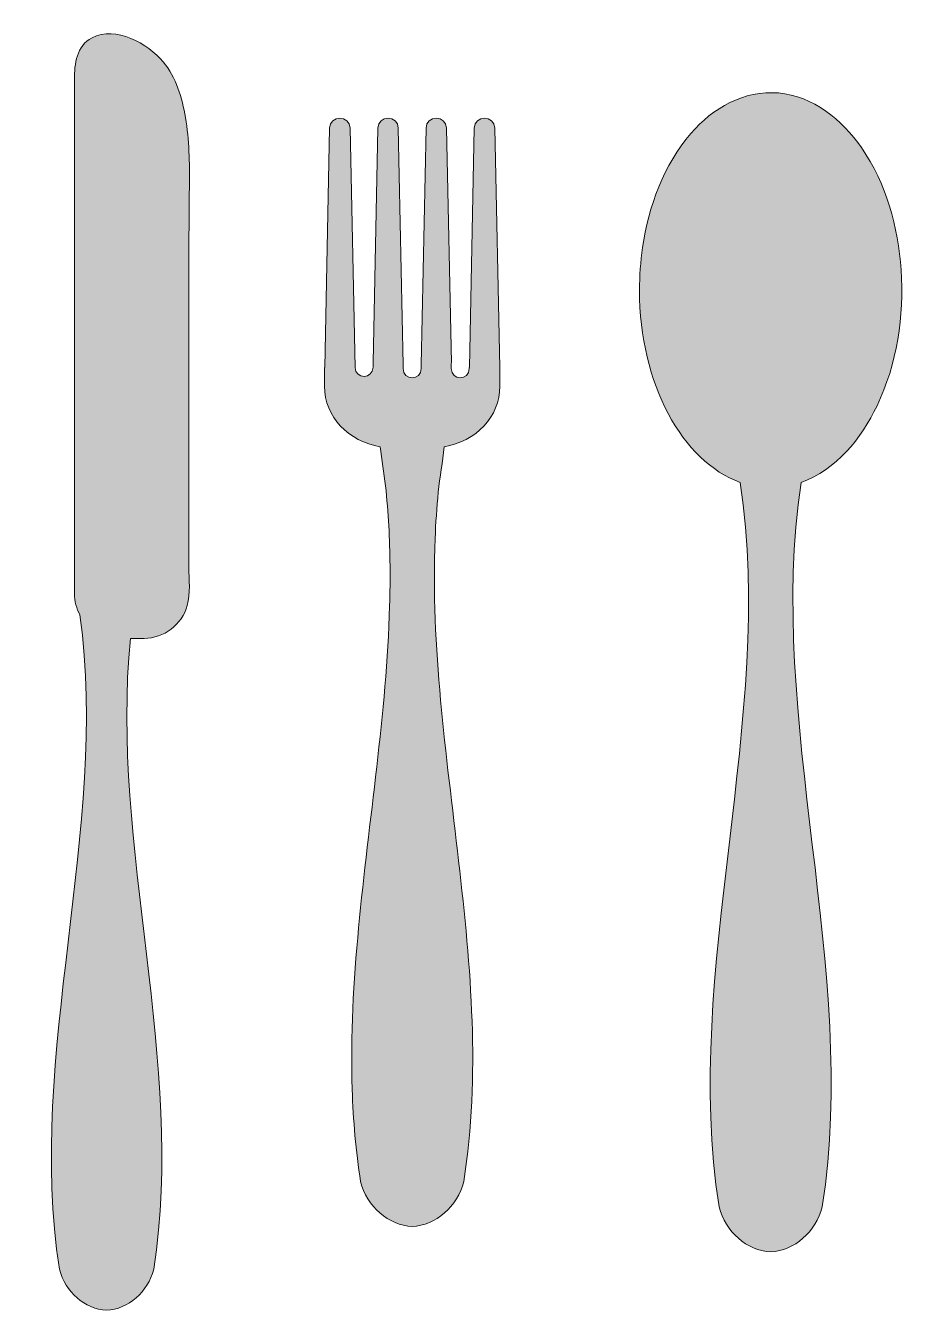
# Model space of a CAD drawing. Header units: inches. Extents: x -2 to 68, y 0 to 102.
import ezdxf

# ---------------------------------------------------------------- set-up
doc = ezdxf.new("R2010")
doc.units = ezdxf.units.IN
doc.header["$MEASUREMENT"] = 0
doc.layers.add('Layer 1', color=7, linetype='Continuous')

# ---------------------------------------------------------------- blocks, each defined once
blk = doc.blocks.new('block 2')
at = {"layer": 'Layer 1', "true_color": 0x274391}
h = blk.add_hatch(color=177, dxfattribs=at)
h.dxf.hatch_style = 2
edge = h.paths.add_edge_path()
edge.add_spline(control_points=[(54.84, 65.92), (57.69, 46.97), (50.18, 27.17), (53.16, 8.23), (53.66, 6.26), (55.38, 4.74), (57.26, 4.66), (59.15, 4.74), (60.87, 6.26), (61.37, 8.23), (64.35, 27.17), (56.84, 46.97), (59.69, 65.92), (62.48, 66.92), (64.49, 69.42), (65.73, 72.02), (67.33, 75.35), (67.9, 79.16), (67.65, 82.84), (67.42, 86.25), (66.46, 89.73), (64.49, 92.57), (62.95, 94.79), (60.66, 96.67), (57.88, 96.92), (55.14, 97.16), (52.66, 95.72), (50.91, 93.7), (48.74, 91.18), (47.55, 87.89), (47.07, 84.63), (46.9, 83.5), (46.82, 82.36), (46.82, 81.22), (46.82, 73.78), (50.24, 67.56), (54.84, 65.92)], knot_values=[0, 0, 0, 0, 1, 1, 1, 2, 2, 2, 3, 3, 3, 4, 4, 4, 5, 5, 5, 6, 6, 6, 7, 7, 7, 8, 8, 8, 9, 9, 9, 10, 10, 10, 11, 11, 11, 12, 12, 12, 12], degree=3, periodic=1)
at = {"layer": 'Layer 1', "lineweight": 0}
blk.add_open_spline([(54.84, 65.92), (57.69, 46.97), (50.18, 27.17), (53.16, 8.23), (53.66, 6.26), (55.38, 4.74), (57.26, 4.66), (59.15, 4.74), (60.87, 6.26), (61.37, 8.23), (64.35, 27.17), (56.84, 46.97), (59.69, 65.92), (62.48, 66.92), (64.49, 69.42), (65.73, 72.02), (67.33, 75.35), (67.9, 79.16), (67.65, 82.84), (67.42, 86.25), (66.46, 89.73), (64.49, 92.57), (62.95, 94.79), (60.66, 96.67), (57.88, 96.92), (55.14, 97.16), (52.66, 95.72), (50.91, 93.7), (48.74, 91.18), (47.55, 87.89), (47.07, 84.63), (46.9, 83.5), (46.82, 82.36), (46.82, 81.22), (46.82, 73.78), (50.24, 67.56), (54.84, 65.92)], degree=3, knots=[0, 0, 0, 0, 1, 1, 1, 2, 2, 2, 3, 3, 3, 4, 4, 4, 5, 5, 5, 6, 6, 6, 7, 7, 7, 8, 8, 8, 9, 9, 9, 10, 10, 10, 11, 11, 11, 12, 12, 12, 12], dxfattribs=at)
blk = doc.blocks.new('block 3')
at = {"layer": 'Layer 1', "true_color": 0x274391}
h = blk.add_hatch(color=177, dxfattribs=at)
h.dxf.hatch_style = 2
edge = h.paths.add_edge_path()
edge.add_spline(control_points=[(10.82, 56.12), (11.09, 57.08), (10.95, 58.18), (10.95, 59.17), (10.95, 60.33), (10.95, 61.5), (10.95, 62.67), (10.95, 67.34), (10.95, 72.01), (10.95, 76.67), (10.95, 80.97), (10.94, 85.26), (10.99, 89.55), (11.01, 91.36), (10.99, 93.18), (10.68, 94.97), (10.42, 96.52), (9.93, 98.17), (8.9, 99.4), (7.69, 100.86), (5.13, 102.28), (3.24, 101.31), (2, 100.68), (1.84, 99.24), (1.84, 97.99), (1.84, 95.41), (1.84, 92.84), (1.84, 90.27), (1.84, 85.84), (1.84, 81.42), (1.84, 77), (1.84, 72.67), (1.84, 68.35), (1.84, 64.02), (1.84, 61.75), (1.84, 59.47), (1.84, 57.2), (1.84, 57.16), (1.84, 57.11), (1.84, 57.07), (1.84, 56.45), (2, 55.87), (2.28, 55.36), (4.63, 38.23), (-2.04, 20.37), (0.65, 3.27), (1.1, 1.47), (2.68, 0.08), (4.4, 0), (6.12, 0.08), (7.7, 1.47), (8.15, 3.27), (10.74, 19.75), (4.64, 36.94), (6.3, 53.5), (6.3, 53.5), (7.38, 53.5), (7.38, 53.5), (8.97, 53.5), (10.4, 54.59), (10.82, 56.12)], knot_values=[0, 0, 0, 0, 1, 1, 1, 2, 2, 2, 3, 3, 3, 4, 4, 4, 5, 5, 5, 6, 6, 6, 7, 7, 7, 8, 8, 8, 9, 9, 9, 10, 10, 10, 11, 11, 11, 12, 12, 12, 13, 13, 13, 14, 14, 14, 15, 15, 15, 16, 16, 16, 17, 17, 17, 18, 18, 18, 19, 19, 19, 20, 20, 20, 20], degree=3, periodic=1)
at = {"layer": 'Layer 1', "lineweight": 0}
blk.add_open_spline([(10.82, 56.12), (11.09, 57.08), (10.95, 58.18), (10.95, 59.17), (10.95, 60.33), (10.95, 61.5), (10.95, 62.67), (10.95, 67.34), (10.95, 72.01), (10.95, 76.67), (10.95, 80.97), (10.94, 85.26), (10.99, 89.55), (11.01, 91.36), (10.99, 93.18), (10.68, 94.97), (10.42, 96.52), (9.93, 98.17), (8.9, 99.4), (7.69, 100.86), (5.13, 102.28), (3.24, 101.31), (2, 100.68), (1.84, 99.24), (1.84, 97.99), (1.84, 95.41), (1.84, 92.84), (1.84, 90.27), (1.84, 85.84), (1.84, 81.42), (1.84, 77), (1.84, 72.67), (1.84, 68.35), (1.84, 64.02), (1.84, 61.75), (1.84, 59.47), (1.84, 57.2), (1.84, 57.16), (1.84, 57.11), (1.84, 57.07), (1.84, 56.45), (2, 55.87), (2.28, 55.36), (4.63, 38.23), (-2.04, 20.37), (0.65, 3.27), (1.1, 1.47), (2.68, 0.08), (4.4, 0), (6.12, 0.08), (7.7, 1.47), (8.15, 3.27), (10.74, 19.75), (4.64, 36.94), (6.3, 53.5), (6.3, 53.5), (7.38, 53.5), (7.38, 53.5), (8.97, 53.5), (10.4, 54.59), (10.82, 56.12)], degree=3, knots=[0, 0, 0, 0, 1, 1, 1, 2, 2, 2, 3, 3, 3, 4, 4, 4, 5, 5, 5, 6, 6, 6, 7, 7, 7, 8, 8, 8, 9, 9, 9, 10, 10, 10, 11, 11, 11, 12, 12, 12, 13, 13, 13, 14, 14, 14, 15, 15, 15, 16, 16, 16, 17, 17, 17, 18, 18, 18, 19, 19, 19, 20, 20, 20, 20], dxfattribs=at)

msp = doc.modelspace()

# ---------------------------------------------------------------- hatches: boundary and pattern name
at = {"layer": 'Layer 1', "true_color": 0xf05a28}
h = msp.add_hatch(color=20, dxfattribs=at)
h.dxf.hatch_style = 2
edge = h.paths.add_edge_path()
edge.add_spline(control_points=[(33.67, 94.11), (33.67, 94.11), (33.28, 75.06), (33.28, 75.06), (33.28, 75.06), (33.27, 75.06), (33.27, 75.06), (33.27, 75.06), (33.27, 74.98), (33.27, 74.98), (33.27, 74.01), (31.84, 74.01), (31.84, 74.98), (31.84, 74.98), (31.84, 75.34), (31.84, 75.34), (31.84, 75.37), (31.84, 75.41), (31.85, 75.44), (31.85, 75.44), (31.46, 94.11), (31.46, 94.11), (31.46, 95.17), (29.83, 95.17), (29.83, 94.11), (29.83, 94.11), (29.44, 75.27), (29.44, 75.27), (29.44, 75.27), (29.44, 74.98), (29.44, 74.98), (29.44, 74.01), (28.01, 74.01), (28.01, 74.98), (28.01, 74.98), (28.01, 75.27), (28.01, 75.27), (28.01, 75.27), (27.62, 94.11), (27.62, 94.11), (27.62, 95.17), (25.99, 95.17), (25.99, 94.11), (25.99, 94.11), (25.61, 75.45), (25.61, 75.45), (25.61, 75.45), (25.61, 75.44), (25.61, 75.44), (25.61, 75.44), (25.61, 75.09), (25.61, 75.09), (25.61, 74.14), (24.22, 74.1), (24.18, 75.06), (24.18, 75.06), (24.18, 75.06), (24.18, 75.06), (24.18, 75.06), (23.78, 94.11), (23.78, 94.11), (23.78, 95.17), (22.15, 95.17), (22.15, 94.11), (22.15, 94.11), (21.76, 75.06), (21.76, 75.06), (21.76, 75.06), (21.74, 75.06), (21.74, 75.06), (21.74, 75.06), (21.74, 73.57), (21.74, 73.57), (21.74, 71.15), (23.67, 69.15), (26.19, 68.76), (26.27, 67.71), (26.49, 66.67), (26.6, 65.63), (26.72, 64.58), (26.8, 63.52), (26.86, 62.46), (26.98, 60.34), (26.99, 58.22), (26.93, 56.09), (26.81, 51.8), (26.39, 47.52), (25.9, 43.26), (24.94, 34.74), (23.67, 26.19), (23.95, 17.59), (24.03, 15.13), (24.24, 12.68), (24.62, 10.25), (25.12, 8.28), (26.84, 6.75), (28.73, 6.67), (30.61, 6.75), (32.33, 8.28), (32.83, 10.25), (34.16, 18.72), (33.4, 27.33), (32.42, 35.79), (31.45, 44.3), (30.2, 52.85), (30.55, 61.45), (30.6, 62.68), (30.68, 63.9), (30.8, 65.13), (30.92, 66.34), (31.17, 67.54), (31.26, 68.76), (33.79, 69.15), (35.71, 71.15), (35.71, 73.57), (35.71, 73.57), (35.71, 75.06), (35.71, 75.06), (35.71, 75.06), (35.69, 75.06), (35.69, 75.06), (35.69, 75.06), (35.3, 94.11), (35.3, 94.11), (35.3, 95.17), (33.67, 95.17), (33.67, 94.11)], knot_values=[0, 0, 0, 0, 1, 1, 1, 2, 2, 2, 3, 3, 3, 4, 4, 4, 5, 5, 5, 6, 6, 6, 7, 7, 7, 8, 8, 8, 9, 9, 9, 10, 10, 10, 11, 11, 11, 12, 12, 12, 13, 13, 13, 14, 14, 14, 15, 15, 15, 16, 16, 16, 17, 17, 17, 18, 18, 18, 19, 19, 19, 20, 20, 20, 21, 21, 21, 22, 22, 22, 23, 23, 23, 24, 24, 24, 25, 25, 25, 26, 26, 26, 27, 27, 27, 28, 28, 28, 29, 29, 29, 30, 30, 30, 31, 31, 31, 32, 32, 32, 33, 33, 33, 34, 34, 34, 35, 35, 35, 36, 36, 36, 37, 37, 37, 38, 38, 38, 39, 39, 39, 40, 40, 40, 41, 41, 41, 42, 42, 42, 42], degree=3, periodic=1)

# ---------------------------------------------------------------- linework, layer by layer
at = {"layer": 'Layer 1', "lineweight": 0}
msp.add_open_spline([(33.67, 94.11), (33.67, 94.11), (33.28, 75.06), (33.28, 75.06), (33.28, 75.06), (33.27, 75.06), (33.27, 75.06), (33.27, 75.06), (33.27, 74.98), (33.27, 74.98), (33.27, 74.01), (31.84, 74.01), (31.84, 74.98), (31.84, 74.98), (31.84, 75.34), (31.84, 75.34), (31.84, 75.37), (31.84, 75.41), (31.85, 75.44), (31.85, 75.44), (31.46, 94.11), (31.46, 94.11), (31.46, 95.17), (29.83, 95.17), (29.83, 94.11), (29.83, 94.11), (29.44, 75.27), (29.44, 75.27), (29.44, 75.27), (29.44, 74.98), (29.44, 74.98), (29.44, 74.01), (28.01, 74.01), (28.01, 74.98), (28.01, 74.98), (28.01, 75.27), (28.01, 75.27), (28.01, 75.27), (27.62, 94.11), (27.62, 94.11), (27.62, 95.17), (25.99, 95.17), (25.99, 94.11), (25.99, 94.11), (25.61, 75.45), (25.61, 75.45), (25.61, 75.45), (25.61, 75.44), (25.61, 75.44), (25.61, 75.44), (25.61, 75.09), (25.61, 75.09), (25.61, 74.14), (24.22, 74.1), (24.18, 75.06), (24.18, 75.06), (24.18, 75.06), (24.18, 75.06), (24.18, 75.06), (23.78, 94.11), (23.78, 94.11), (23.78, 95.17), (22.15, 95.17), (22.15, 94.11), (22.15, 94.11), (21.76, 75.06), (21.76, 75.06), (21.76, 75.06), (21.74, 75.06), (21.74, 75.06), (21.74, 75.06), (21.74, 73.57), (21.74, 73.57), (21.74, 71.15), (23.67, 69.15), (26.19, 68.76), (26.27, 67.71), (26.49, 66.67), (26.6, 65.63), (26.72, 64.58), (26.8, 63.52), (26.86, 62.46), (26.98, 60.34), (26.99, 58.22), (26.93, 56.09), (26.81, 51.8), (26.39, 47.52), (25.9, 43.26), (24.94, 34.74), (23.67, 26.19), (23.95, 17.59), (24.03, 15.13), (24.24, 12.68), (24.62, 10.25), (25.12, 8.28), (26.84, 6.75), (28.73, 6.67), (30.61, 6.75), (32.33, 8.28), (32.83, 10.25), (34.16, 18.72), (33.4, 27.33), (32.42, 35.79), (31.45, 44.3), (30.2, 52.85), (30.55, 61.45), (30.6, 62.68), (30.68, 63.9), (30.8, 65.13), (30.92, 66.34), (31.17, 67.54), (31.26, 68.76), (33.79, 69.15), (35.71, 71.15), (35.71, 73.57), (35.71, 73.57), (35.71, 75.06), (35.71, 75.06), (35.71, 75.06), (35.69, 75.06), (35.69, 75.06), (35.69, 75.06), (35.3, 94.11), (35.3, 94.11), (35.3, 95.17), (33.67, 95.17), (33.67, 94.11)], degree=3, knots=[0, 0, 0, 0, 1, 1, 1, 2, 2, 2, 3, 3, 3, 4, 4, 4, 5, 5, 5, 6, 6, 6, 7, 7, 7, 8, 8, 8, 9, 9, 9, 10, 10, 10, 11, 11, 11, 12, 12, 12, 13, 13, 13, 14, 14, 14, 15, 15, 15, 16, 16, 16, 17, 17, 17, 18, 18, 18, 19, 19, 19, 20, 20, 20, 21, 21, 21, 22, 22, 22, 23, 23, 23, 24, 24, 24, 25, 25, 25, 26, 26, 26, 27, 27, 27, 28, 28, 28, 29, 29, 29, 30, 30, 30, 31, 31, 31, 32, 32, 32, 33, 33, 33, 34, 34, 34, 35, 35, 35, 36, 36, 36, 37, 37, 37, 38, 38, 38, 39, 39, 39, 40, 40, 40, 41, 41, 41, 42, 42, 42, 42], dxfattribs=at)

# ---------------------------------------------------------------- block references
at = {"layer": 'Layer 1'}
for name in ['block 3', 'block 2']:
    msp.add_blockref(name, (0, 0), dxfattribs=at)

doc.saveas('drawing.dxf')
